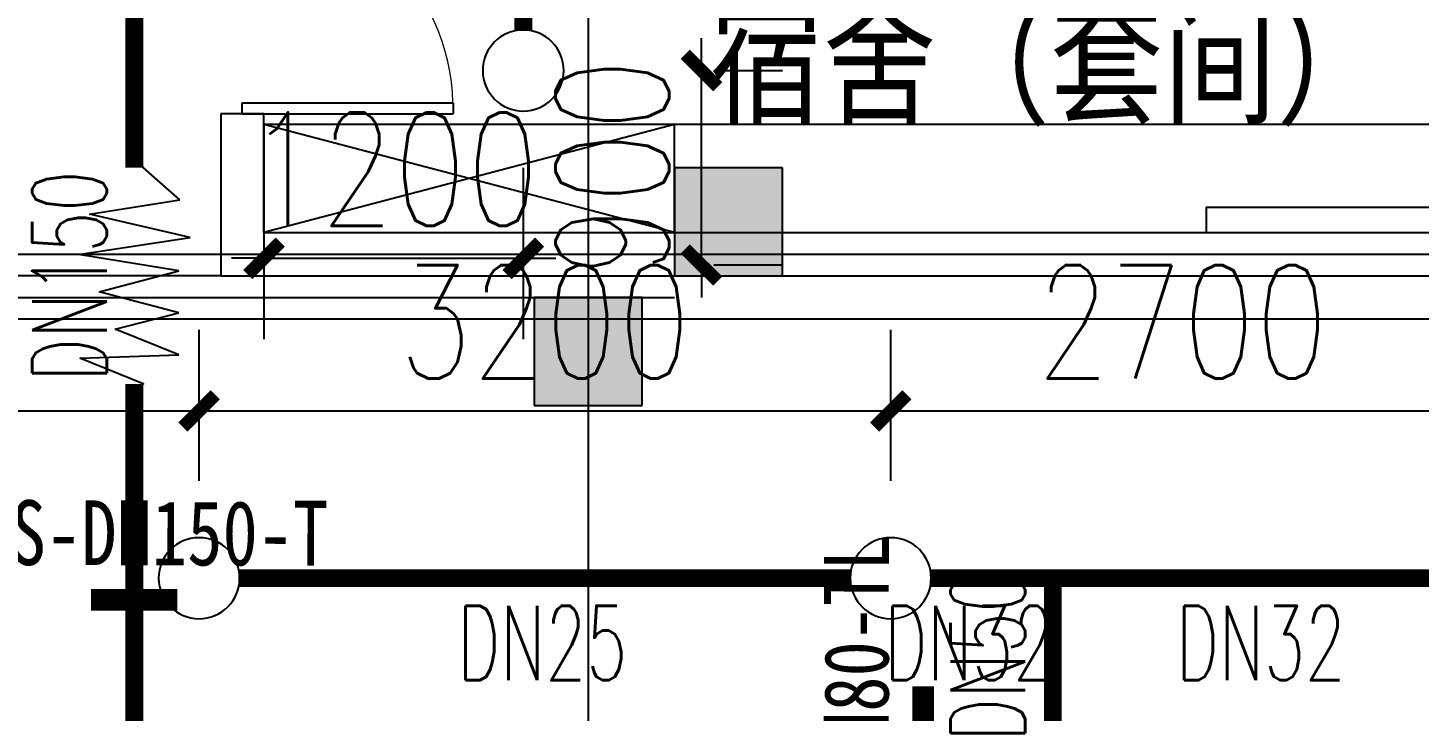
# Model space of a CAD drawing. Extents: x 0 to 2838408, y -923048 to 203859.
# Drawn here: x 2777370 to 2783808, y -538674 to -535510 of the extents above; entities that cross this region are included whole.
import ezdxf
from ezdxf.enums import TextEntityAlignment as Align

# ---------------------------------------------------------------- set-up
doc = ezdxf.new("R2010")
doc.units = 0
doc.header["$LTSCALE"] = 1000
for name, color, linetype in [('A-Fixt', 81, 'Continuous'), ('COLUMN', 9, 'Continuous'), ('DIM_喷淋', 3, 'Continuous'), ('DOTE', 8, 'Continuous'), ('EQUIP_喷头', 7, 'Continuous'), ('fur', 253, 'Continuous'), ('PIPE-喷淋', 6, 'Continuous'), ('PUB_HATCH', 8, 'Continuous'), ('PUB_TEXT', 7, 'Continuous'), ('TEXT_喷淋', 7, 'Continuous'), ('TWT_DIM', 3, 'Continuous'), ('VALVE_喷淋', 7, 'Continuous'), ('WALL', 9, 'Continuous'), ('WINDOW', 4, 'Continuous'), ('XREF', 8, 'Continuous'), ('抗震支吊架', 2, 'Continuous')]:
    doc.layers.add(name, color=color, linetype=linetype)
doc.styles.add('_TCH_DIM_T3', font='SIMPLEX', dxfattribs={"width": 0.75, "bigfont": 'HZTXT'})
doc.styles.add('_TWT_PIPEDN', font='SIMPLEX', dxfattribs={"width": 0.8, "height": 2.3, "bigfont": 'HZTXT'})
doc.styles.add('kzcad', font='', dxfattribs={"width": 0.8})
doc.styles.get("Standard").update_dxf_attribs({"font": 'geniso.shx', "bigfont": 'hztxt.shx'})
doc.styles.get('kzcad').set_extended_font_data('SimSun')
doc.dimstyles.new('_TWT_ARCH&&150', dxfattribs={"dimtxt": 525, "dimasz": 150, "dimexe": 375, "dimexo": 450, "dimgap": 150, "dimtad": 1, "dimdec": 0, "dimzin": 0, "dimdsep": 46, "dimtxsty": '_TCH_DIM_T3', "dimblk": 'ARCHTICK', "dimcen": 0.09, "dimclrt": 7, "dimazin": 2, "dimtfac": 1, "dimtdec": 0, "dimtix": 1, "dimtmove": 2, "dimatfit": 3, "dimfxl": 1, "dimtolj": 1, "dimtzin": 0, "dimarcsym": 0})

# ---------------------------------------------------------------- blocks, each defined once
blk = doc.blocks.new('宿舍套件2')
at = {"layer": 'A-Fixt'}
for p, q in [((48003.8, 14201.7), (48503.8, 16101.7)), ((48503.8, 14201.7), (48003.8, 16101.7)), ((48003.8, 14201.7), (48503.8, 14201.7))]:
    blk.add_line(p, q, dxfattribs=at)
for points in [[(48003.8, 8601.7), (48503.8, 8601.7), (48503.8, 16101.7), (48003.8, 16101.7)], [(48003.8, 10676.1), (48120.5, 10676.1), (48120.5, 11742.6), (48003.8, 11742.6)]]:
    blk.add_lwpolyline(points, close=True, dxfattribs=at)
blk = doc.blocks.new('$DorLib2D$00000001')
for p, q in [((0.45, 0.975), (0.5, 0.975)), ((0.45, 0), (0.45, 0.975)), ((0.5, 0), (0.5, 0.975)), ((0.5, 0), (0.45, 0))]:
    blk.add_line(p, q)
at = {"lineweight": 13}
blk.add_arc((0.475, 0), 0.975, 91.46928, 180, dxfattribs=at)
blk = doc.blocks.new('3F1')
at = {"layer": 'PUB_HATCH'}
for points in [[(2444316.7, -536158.3), (2444316.7, -536658.3), (2444816.7, -536658.3), (2444816.7, -536158.3)], [(2443666.7, -537258.3), (2444166.7, -537258.3), (2444166.7, -536758.3), (2443666.7, -536758.3)]]:
    blk.add_hatch(color=256, dxfattribs=at).paths.add_polyline_path(points)
at = {"layer": 'COLUMN'}
for p, q in [((2444316.7, -536158.3), (2444316.7, -536658.3)), ((2444816.7, -536158.3), (2444316.7, -536158.3)), ((2444816.7, -536658.3), (2444816.7, -536158.3)), ((2444316.7, -536658.3), (2444816.7, -536658.3)), ((2444166.7, -536758.3), (2443666.7, -536758.3)), ((2443666.7, -536758.3), (2443666.7, -537258.3)), ((2444166.7, -537258.3), (2444166.7, -536758.3)), ((2443666.7, -537258.3), (2444166.7, -537258.3))]:
    blk.add_line(p, q, dxfattribs=at)
at = {"layer": 'DOTE'}
for p, q in [((2443916.7, -467258.3), (2443916.7, -550458.3)), ((2435812.3, -536558.3), (2453916.7, -536558.3)), ((2343216.7, -536858.3), (2453916.7, -536858.3))]:
    blk.add_line(p, q, dxfattribs=at)
at = {"layer": 'fur'}
for p, q in [((2442216.7, -536658.3), (2440116.7, -536658.3)), ((2439816.7, -536758.3), (2444316.7, -536758.3))]:
    blk.add_line(p, q, dxfattribs=at)
at = {"layer": 'WALL'}
for p, q in [((2442416.7, -535908.3), (2442216.7, -535908.3)), ((2442216.7, -535908.3), (2442216.7, -536658.3)), ((2442416.7, -536458.3), (2442416.7, -535908.3)), ((2442416.7, -536458.3), (2444316.7, -536458.3)), ((2444816.7, -536458.3), (2449916.7, -536458.3)), ((2442216.7, -536658.3), (2444316.7, -536658.3)), ((2444816.7, -536658.3), (2449916.7, -536658.3))]:
    blk.add_line(p, q, dxfattribs=at)
at = {"rotation": 89.9999999953236}
blk.add_blockref('宿舍套件2', (2458518.4, -584462.1), dxfattribs=at)
at = {"layer": 'WINDOW', "xscale": -1000, "yscale": -1000, "zscale": -1000, "rotation": 90}
blk.add_blockref('$DorLib2D$00000001', (2442316.7, -535408.3), dxfattribs=at)
at = {"layer": 'PUB_TEXT'}
blk.add_text('宿舍（套间）', height=525, dxfattribs=at).set_placement((2444477.6, -535958.3))
blk = doc.blocks.new('_ArchTick')
at = {"color": 0, "linetype": 'ByBlock', "const_width": 0.4}
blk.add_lwpolyline([(-0.5, -0.5), (0.5, 0.5)], dxfattribs=at)
blk = doc.blocks.new('*D2453')
at = {"layer": 'Defpoints', "color": 0, "linetype": 'ByBlock', "transparency": 16777216}
for p in [(2784062.5, -537283.9), (2781362.5, -538058.3), (2784062.5, -538058.3)]:
    blk.add_point(p, dxfattribs=at)
at = {"layer": 'DIM_喷淋', "color": 0, "linetype": 'ByBlock', "lineweight": -2, "transparency": 16777216}
for p, q in [((2781362.5, -537608.3), (2781362.5, -536908.9)), ((2784062.5, -537608.3), (2784062.5, -536908.9)), ((2781362.5, -537283.9), (2784062.5, -537283.9))]:
    blk.add_line(p, q, dxfattribs=at)
at = {"layer": 'DIM_喷淋', "color": 0, "linetype": 'ByBlock', "lineweight": -2, "transparency": 16777216, "xscale": 150, "yscale": 150, "zscale": 150, "rotation": 180}
blk.add_blockref('_ArchTick', (2781362.5, -537283.9), dxfattribs=at)
at = {"layer": 'DIM_喷淋', "color": 0, "linetype": 'ByBlock', "lineweight": -2, "transparency": 16777216, "xscale": 150, "yscale": 150, "zscale": 150}
blk.add_blockref('_ArchTick', (2784062.5, -537283.9), dxfattribs=at)
at = {"layer": 'DIM_喷淋', "color": 7, "linetype": 'ByBlock', "transparency": 16777216, "insert": (2782712.5, -536871.4), "char_height": 525, "attachment_point": 5, "style": '_TCH_DIM_T3'}
blk.add_mtext('\\A1;2700', dxfattribs=at)
blk = doc.blocks.new('*D2454')
at = {"layer": 'Defpoints', "color": 0, "linetype": 'ByBlock', "transparency": 16777216}
for p in [(2781362.5, -537283.9), (2778162.5, -538058.3), (2781362.5, -538058.3)]:
    blk.add_point(p, dxfattribs=at)
at = {"layer": 'DIM_喷淋', "color": 0, "linetype": 'ByBlock', "lineweight": -2, "transparency": 16777216}
for p, q in [((2778162.5, -537608.3), (2778162.5, -536908.9)), ((2781362.5, -537608.3), (2781362.5, -536908.9)), ((2778162.5, -537283.9), (2781362.5, -537283.9))]:
    blk.add_line(p, q, dxfattribs=at)
at = {"layer": 'DIM_喷淋', "color": 0, "linetype": 'ByBlock', "lineweight": -2, "transparency": 16777216, "xscale": 150, "yscale": 150, "zscale": 150, "rotation": 180}
blk.add_blockref('_ArchTick', (2778162.5, -537283.9), dxfattribs=at)
at = {"layer": 'DIM_喷淋', "color": 0, "linetype": 'ByBlock', "lineweight": -2, "transparency": 16777216, "xscale": 150, "yscale": 150, "zscale": 150}
blk.add_blockref('_ArchTick', (2781362.5, -537283.9), dxfattribs=at)
at = {"layer": 'DIM_喷淋', "color": 7, "linetype": 'ByBlock', "transparency": 16777216, "insert": (2779762.5, -536871.4), "char_height": 525, "attachment_point": 5, "style": '_TCH_DIM_T3'}
blk.add_mtext('\\A1;3200', dxfattribs=at)
blk = doc.blocks.new('*D2455')
at = {"layer": 'Defpoints', "color": 0, "linetype": 'ByBlock', "transparency": 16777216}
for p in [(2778162.5, -537283.9), (2774862.5, -538058.3), (2778162.5, -538058.3)]:
    blk.add_point(p, dxfattribs=at)
at = {"layer": 'DIM_喷淋', "color": 0, "linetype": 'ByBlock', "lineweight": -2, "transparency": 16777216}
for p, q in [((2774862.5, -537608.3), (2774862.5, -536908.9)), ((2778162.5, -537608.3), (2778162.5, -536908.9)), ((2774862.5, -537283.9), (2778162.5, -537283.9))]:
    blk.add_line(p, q, dxfattribs=at)
at = {"layer": 'DIM_喷淋', "color": 0, "linetype": 'ByBlock', "lineweight": -2, "transparency": 16777216, "xscale": 150, "yscale": 150, "zscale": 150, "rotation": 180}
blk.add_blockref('_ArchTick', (2774862.5, -537283.9), dxfattribs=at)
at = {"layer": 'DIM_喷淋', "color": 0, "linetype": 'ByBlock', "lineweight": -2, "transparency": 16777216, "xscale": 150, "yscale": 150, "zscale": 150}
blk.add_blockref('_ArchTick', (2778162.5, -537283.9), dxfattribs=at)
at = {"layer": 'DIM_喷淋', "color": 7, "linetype": 'ByBlock', "transparency": 16777216, "insert": (2776512.5, -536871.4), "char_height": 525, "attachment_point": 5, "style": '_TCH_DIM_T3'}
blk.add_mtext('\\A1;3300', dxfattribs=at)
blk = doc.blocks.new('*D2566')
at = {"layer": 'Defpoints', "color": 0, "linetype": 'ByBlock', "transparency": 16777216}
for p in [(2780093.7, -535708.3), (2780487, -535708.3), (2780093.7, -536608.3)]:
    blk.add_point(p, dxfattribs=at)
at = {"layer": 'TWT_DIM', "color": 0, "linetype": 'ByBlock', "lineweight": -2, "transparency": 16777216}
for p, q in [((2780487, -535708.3), (2780487, -535558.3)), ((2780487, -536608.3), (2780487, -535708.3)), ((2780543.7, -535708.3), (2780862, -535708.3)), ((2780487, -536608.3), (2780487, -536758.3)), ((2780543.7, -536608.3), (2780862, -536608.3))]:
    blk.add_line(p, q, dxfattribs=at)
at = {"layer": 'TWT_DIM', "color": 0, "linetype": 'ByBlock', "lineweight": -2, "transparency": 16777216, "xscale": 150, "yscale": 150, "zscale": 150}
for p, rotation in [((2780487, -535708.3), 270), ((2780487, -536608.3), 90)]:
    blk.add_blockref('_ArchTick', p, dxfattribs=dict(at, rotation=rotation))
at = {"layer": 'TWT_DIM', "color": 7, "linetype": 'ByBlock', "transparency": 16777216, "insert": (2780074.5, -536158.3), "char_height": 525, "attachment_point": 5, "rotation": 90, "style": '_TCH_DIM_T3'}
blk.add_mtext('\\A1;900', dxfattribs=at)
blk = doc.blocks.new('*D2568')
at = {"layer": 'Defpoints', "color": 0, "linetype": 'ByBlock', "transparency": 16777216}
for p in [(2778462.5, -535708.3), (2779662.5, -535708.3), (2779662.5, -536577.5)]:
    blk.add_point(p, dxfattribs=at)
at = {"layer": 'TWT_DIM', "color": 0, "linetype": 'ByBlock', "lineweight": -2, "transparency": 16777216}
for p, q in [((2778462.5, -536158.3), (2778462.5, -536952.5)), ((2779662.5, -536158.3), (2779662.5, -536952.5)), ((2778462.5, -536577.5), (2778312.5, -536577.5)), ((2778462.5, -536577.5), (2779662.5, -536577.5)), ((2779662.5, -536577.5), (2779812.5, -536577.5))]:
    blk.add_line(p, q, dxfattribs=at)
at = {"layer": 'TWT_DIM', "color": 0, "linetype": 'ByBlock', "lineweight": -2, "transparency": 16777216, "xscale": 150, "yscale": 150, "zscale": 150}
blk.add_blockref('_ArchTick', (2778462.5, -536577.5), dxfattribs=at)
at = {"layer": 'TWT_DIM', "color": 0, "linetype": 'ByBlock', "lineweight": -2, "transparency": 16777216, "xscale": 150, "yscale": 150, "zscale": 150, "rotation": 180}
blk.add_blockref('_ArchTick', (2779662.5, -536577.5), dxfattribs=at)
at = {"layer": 'TWT_DIM', "color": 7, "linetype": 'ByBlock', "transparency": 16777216, "insert": (2779062.5, -536165), "char_height": 525, "attachment_point": 5, "style": '_TCH_DIM_T3'}
blk.add_mtext('\\A1;1200', dxfattribs=at)
blk = doc.blocks.new('$TwtSys$00000125')
blk.add_circle((0, 0, 0), 1)
blk = doc.blocks.new('$VALVE$00000546')
for p, q in [((17, -152.6), (72.4, 191.4)), ((72.4, 191.4), (130.7, -191.4)), ((-371, -30.1), (-282.4, 187.1)), ((-282.4, 187.1), (-270.9, -152.6)), ((130.7, -191.4), (210.8, 153.8)), ((210.8, 153.8), (260.6, -155.7)), ((-127, -152.6), (-54.9, 120.6)), ((-54.9, 120.6), (17, -152.6)), ((-270.9, -152.6), (-182.7, 65.5)), ((-182.7, 65.5), (-127, -152.6)), ((260.6, -155.7), (371, -30.1))]:
    blk.add_line(p, q)
for p in [(-371, -30.1), (371, -30.1)]:
    blk.add_point(p)

msp = doc.modelspace()

# ---------------------------------------------------------------- linework, layer by layer
at = {"layer": 'PIPE-喷淋', "linetype": 'ByBlock', "ltscale": 1.5, "const_width": 82.5}
for points in [[(2777862.5, -534558.3), (2777862.5, -536157.5)], [(2779662.5, -534558.3), (2779662.5, -535520.8)], [(2777862.5, -537159.1), (2777862.5, -538758.3)], [(2778350, -538058.3), (2781175, -538058.3)], [(2781550, -538058.3), (2782112.5, -538058.3)], [(2782112.5, -538058.3), (2782112.5, -538758.3)], [(2782112.5, -538058.3), (2783875, -538058.3)]]:
    msp.add_lwpolyline(points, dxfattribs=at)
at = {"layer": '抗震支吊架', "color": 4, "const_width": 100}
for points in [[(2777662.5, -538158.3), (2778062.5, -538158.3)], [(2781512.5, -538958.3), (2781512.5, -538558.3)]]:
    msp.add_lwpolyline(points, dxfattribs=at)

# ---------------------------------------------------------------- block references
at = {"layer": 'EQUIP_喷头', "linetype": 'ByBlock', "xscale": 187.5, "yscale": -187.5, "zscale": 187.5, "rotation": 89.99999999999999}
msp.add_blockref('$TwtSys$00000125', (2779662.5, -535708.3), dxfattribs=at)
at = {"layer": 'EQUIP_喷头', "linetype": 'ByBlock', "xscale": 187.5, "yscale": -187.5, "zscale": 187.5}
for p in [(2778162.5, -538058.3), (2781362.5, -538058.3)]:
    msp.add_blockref('$TwtSys$00000125', p, dxfattribs=at)
at = {"layer": 'VALVE_喷淋', "linetype": 'ByBlock', "xscale": -1.35, "yscale": -1.35, "zscale": 1.35, "rotation": 270}
msp.add_blockref('$VALVE$00000546', (2777862.5, -536658.3), dxfattribs=at)
at = {"layer": 'XREF'}
msp.add_blockref('3F1', (336045.8, 0), dxfattribs=at)

# ---------------------------------------------------------------- texts
at = {"layer": 'TEXT_喷淋', "linetype": 'ByBlock', "style": '_TWT_PIPEDN', "width": 0.64}
msp.add_text('DN150', height=345, rotation=90, dxfattribs=at).set_placement((2777735, -537147.2))
at = {"layer": 'TEXT_喷淋', "color": 251, "linetype": 'ByBlock', "style": '_TWT_PIPEDN', "width": 0.64}
for s, rotation, p in [('DN50', 90, (2781985, -538813.1)), ('DN25', 359.99999, (2779357.7, -538530.8)), ('DN32', 359.99999, (2781332.7, -538530.8)), ('DN32', 359.99999, (2782682.7, -538530.8))]:
    msp.add_text(s, height=345, rotation=rotation, dxfattribs=at).set_placement(p)
at = {"layer": '抗震支吊架', "color": 4, "style": 'kzcad', "width": 0.8}
for s, rotation, p in [('KZS-DN150-T', 359.88539, (2777862.5, -537998.3)), ('KZS-DN80-TL', 89.88539, (2781352.5, -538758.3))]:
    msp.add_text(s, height=300, rotation=rotation, dxfattribs=at).set_placement(p, align=Align.CENTER)

# ---------------------------------------------------------------- dimensions: what is measured, and where the dimension line sits
at = {"layer": 'DIM_喷淋', "linetype": 'ByBlock'}
for p1, p2, picture, middle in [((2774862.5, -538058.3), (2778162.5, -538058.3), '*D2455', (2776512.5, -536871.4)), ((2778162.5, -538058.3), (2781362.5, -538058.3), '*D2454', (2779762.5, -536871.4)), ((2781362.5, -538058.3), (2784062.5, -538058.3), '*D2453', (2782712.5, -536871.4))]:
    dim = msp.add_aligned_dim(p1=p1, p2=p2, distance=774.4, dimstyle='_TWT_ARCH&&150', dxfattribs=at)
    dim.commit()
    dim.dimension.update_dxf_attribs({"geometry": picture, "text_midpoint": middle})
at = {"layer": 'TWT_DIM', "linetype": 'ByBlock'}
for p1, p2, distance, picture, middle in [((2780093.7, -536608.3), (2780093.7, -535708.3), -393.4, '*D2566', (2780074.5, -536158.3)), ((2778462.5, -535708.3), (2779662.5, -535708.3), -869.3, '*D2568', (2779062.5, -536165))]:
    dim = msp.add_aligned_dim(p1=p1, p2=p2, distance=distance, dimstyle='_TWT_ARCH&&150', dxfattribs=at)
    dim.commit()
    dim.dimension.update_dxf_attribs({"geometry": picture, "text_midpoint": middle})

doc.saveas('drawing.dxf')
